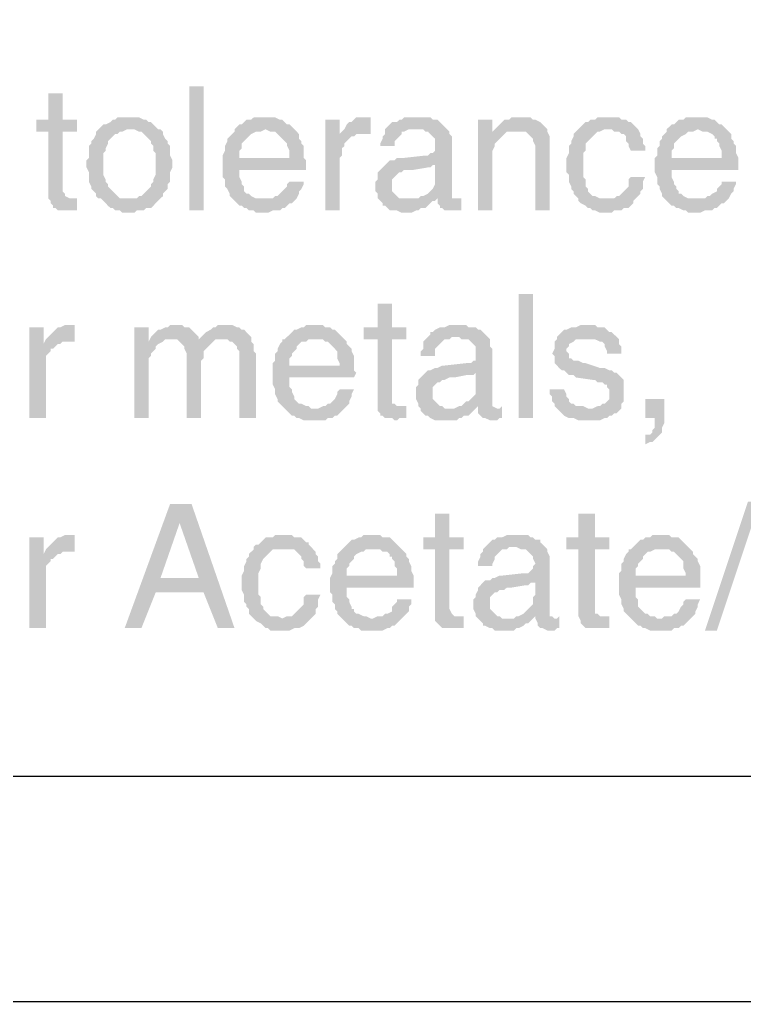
# Model space of a CAD drawing. Header units: millimetres. Extents: x 7018 to 13530, y 4187 to 5692.
# Drawn here: x 9216.13 to 9229.83, y 4524.92 to 4543.48 of the extents above; entities that cross this region are included whole.
import ezdxf

# ---------------------------------------------------------------- set-up
doc = ezdxf.new("R2010")
doc.units = ezdxf.units.MM

msp = doc.modelspace()

# ---------------------------------------------------------------- hatches: boundary and pattern name
at = {"transparency": 33554559}
for points in [[(9216.94, 4542.085), (9216.669, 4542.085), (9216.669, 4541.588), (9216.444, 4541.588), (9216.444, 4541.363), (9216.669, 4541.363), (9216.669, 4540.099), (9216.714, 4540.054), (9216.714, 4540.009), (9216.759, 4539.963), (9216.759, 4539.918), (9216.805, 4539.918), (9216.85, 4539.873), (9217.211, 4539.873), (9217.211, 4540.099), (9217.075, 4540.099), (9216.985, 4540.144), (9216.985, 4540.189), (9216.94, 4540.234), (9216.94, 4541.363), (9217.211, 4541.363), (9217.211, 4541.588), (9216.94, 4541.588)], [(9219.332, 4539.873), (9219.332, 4542.22), (9219.603, 4542.22), (9219.603, 4539.873)], [(9218.204, 4541.633), (9217.978, 4541.633), (9217.933, 4541.588), (9217.888, 4541.588), (9217.843, 4541.543), (9217.752, 4541.498), (9217.707, 4541.498), (9217.662, 4541.453), (9217.617, 4541.408), (9217.617, 4541.408), (9217.572, 4541.363), (9217.572, 4541.317), (9217.527, 4541.227), (9217.482, 4541.182), (9217.482, 4541.137), (9217.436, 4541.092), (9217.436, 4540.866), (9217.391, 4540.821), (9217.391, 4540.731), (9217.391, 4540.686), (9217.436, 4540.595), (9217.436, 4540.415), (9217.482, 4540.325), (9217.482, 4540.279), (9217.527, 4540.234), (9217.572, 4540.189), (9217.572, 4540.144), (9217.617, 4540.099), (9218.204, 4540.099), (9218.023, 4540.099), (9217.978, 4540.144), (9217.933, 4540.189), (9217.888, 4540.234), (9217.843, 4540.279), (9217.797, 4540.325), (9217.797, 4540.37), (9217.752, 4540.415), (9217.752, 4540.46), (9217.707, 4540.55), (9217.707, 4540.956), (9217.752, 4541.001), (9217.752, 4541.047), (9217.797, 4541.137), (9217.797, 4541.182), (9217.843, 4541.227), (9217.888, 4541.272), (9217.933, 4541.317), (9217.978, 4541.317), (9218.023, 4541.363), (9218.068, 4541.363), (9218.159, 4541.408), (9218.745, 4541.408), (9218.7, 4541.453), (9218.655, 4541.498), (9218.61, 4541.543), (9218.565, 4541.543), (9218.52, 4541.588), (9218.474, 4541.588), (9218.384, 4541.633), (9218.294, 4541.633)], [(9220.776, 4541.633), (9220.551, 4541.633), (9220.505, 4541.588), (9220.415, 4541.588), (9220.37, 4541.543), (9220.325, 4541.498), (9220.28, 4541.498), (9220.235, 4541.453), (9220.189, 4541.408), (9220.776, 4541.408), (9220.866, 4541.363), (9220.957, 4541.363), (9221.002, 4541.317), (9221.047, 4541.272), (9221.092, 4541.227), (9221.092, 4541.227), (9221.137, 4541.182), (9221.182, 4541.137), (9221.182, 4541.092), (9221.228, 4541.001), (9221.228, 4540.866), (9219.964, 4540.866), (9219.964, 4540.505), (9220.009, 4540.46), (9220.009, 4540.325), (9220.054, 4540.279), (9220.099, 4540.189), (9220.099, 4540.144), (9220.144, 4540.099), (9220.189, 4540.054), (9220.189, 4540.054), (9220.235, 4540.009), (9220.28, 4539.963), (9220.325, 4539.963), (9220.37, 4539.918), (9220.415, 4539.918), (9220.46, 4539.873), (9220.551, 4539.873), (9220.596, 4539.828), (9220.821, 4539.828), (9220.912, 4539.873), (9221.047, 4539.873), (9221.092, 4539.918), (9221.137, 4539.918), (9221.182, 4539.963), (9221.228, 4540.009), (9221.273, 4540.009), (9221.318, 4540.054), (9220.776, 4540.099), (9220.596, 4540.099), (9220.505, 4540.144), (9220.46, 4540.189), (9220.415, 4540.189), (9220.37, 4540.234), (9220.37, 4540.325), (9220.325, 4540.37), (9220.325, 4540.415), (9220.28, 4540.505), (9220.28, 4540.64), (9221.543, 4540.64), (9221.543, 4540.821), (9221.498, 4540.866), (9221.498, 4541.092), (9221.453, 4541.137), (9221.453, 4541.182), (9221.408, 4541.227), (9221.408, 4541.317), (9221.363, 4541.363), (9221.318, 4541.408), (9221.273, 4541.453), (9221.228, 4541.498), (9221.182, 4541.498), (9221.137, 4541.543), (9221.092, 4541.588), (9221.047, 4541.588), (9220.957, 4541.633), (9220.866, 4541.633)], [(9222.175, 4541.588), (9221.905, 4541.588), (9221.905, 4539.873), (9222.175, 4539.873), (9222.175, 4540.866), (9222.22, 4540.911), (9222.22, 4541.047), (9222.266, 4541.092), (9222.266, 4541.137), (9222.311, 4541.182), (9222.356, 4541.227), (9222.401, 4541.272), (9222.446, 4541.272), (9222.175, 4541.317)], [(9222.672, 4541.633), (9222.491, 4541.633), (9222.446, 4541.588), (9222.401, 4541.543), (9222.356, 4541.543), (9222.311, 4541.498), (9222.266, 4541.408), (9222.266, 4541.408), (9222.22, 4541.363), (9222.672, 4541.317), (9222.762, 4541.317), (9222.762, 4541.633), (9222.717, 4541.633)], [(9223.665, 4541.633), (9223.394, 4541.633), (9223.349, 4541.588), (9223.304, 4541.588), (9223.258, 4541.543), (9223.168, 4541.543), (9223.123, 4541.498), (9223.123, 4541.498), (9223.078, 4541.453), (9223.033, 4541.408), (9223.033, 4541.317), (9222.988, 4541.272), (9222.988, 4541.227), (9222.943, 4541.137), (9222.943, 4541.092), (9223.213, 4541.092), (9223.213, 4541.182), (9223.258, 4541.227), (9223.304, 4541.272), (9223.349, 4541.317), (9223.349, 4541.363), (9223.394, 4541.363), (9223.484, 4541.408), (9224.206, 4541.408), (9224.161, 4541.453), (9224.116, 4541.498), (9224.071, 4541.543), (9224.026, 4541.588), (9223.935, 4541.588), (9223.89, 4541.633), (9223.71, 4541.633)], [(9225.064, 4541.588), (9224.793, 4541.588), (9224.793, 4539.873), (9225.064, 4539.873), (9225.064, 4540.821), (9225.064, 4541.001), (9225.109, 4541.092), (9225.109, 4541.137), (9225.154, 4541.182), (9225.199, 4541.227), (9225.199, 4541.227), (9225.244, 4541.272), (9225.289, 4541.317), (9225.064, 4541.363)], [(9225.56, 4541.633), (9225.425, 4541.633), (9225.38, 4541.588), (9225.289, 4541.588), (9225.244, 4541.543), (9225.199, 4541.498), (9225.154, 4541.453), (9225.109, 4541.408), (9225.064, 4541.363), (9225.289, 4541.317), (9225.335, 4541.363), (9225.515, 4541.363), (9226.102, 4541.408), (9226.057, 4541.453), (9226.012, 4541.498), (9226.012, 4541.498), (9225.966, 4541.543), (9225.876, 4541.588), (9225.831, 4541.588), (9225.786, 4541.633), (9225.65, 4541.633)], [(9227.23, 4541.633), (9227.05, 4541.633), (9227.004, 4541.588), (9226.914, 4541.588), (9226.869, 4541.543), (9226.824, 4541.543), (9226.779, 4541.498), (9226.734, 4541.453), (9226.689, 4541.408), (9227.32, 4541.408), (9227.365, 4541.363), (9227.456, 4541.363), (9227.501, 4541.317), (9227.546, 4541.317), (9227.591, 4541.272), (9227.591, 4541.182), (9227.636, 4541.137), (9227.636, 4541.092), (9227.681, 4541.001), (9227.952, 4541.001), (9227.952, 4541.092), (9227.907, 4541.137), (9227.907, 4541.227), (9227.862, 4541.272), (9227.862, 4541.317), (9227.817, 4541.408), (9227.772, 4541.453), (9227.727, 4541.498), (9227.727, 4541.498), (9227.681, 4541.543), (9227.636, 4541.543), (9227.591, 4541.588), (9227.501, 4541.588), (9227.456, 4541.633), (9227.32, 4541.633)], [(9228.945, 4541.633), (9228.719, 4541.633), (9228.674, 4541.588), (9228.584, 4541.588), (9228.539, 4541.543), (9228.494, 4541.498), (9228.449, 4541.498), (9228.404, 4541.453), (9228.358, 4541.408), (9228.945, 4541.408), (9229.035, 4541.363), (9229.126, 4541.363), (9229.216, 4541.317), (9229.261, 4541.272), (9229.261, 4541.227), (9229.306, 4541.227), (9229.306, 4541.182), (9229.351, 4541.137), (9229.351, 4541.092), (9229.396, 4541.001), (9229.396, 4540.866), (9228.133, 4540.866), (9228.133, 4540.595), (9228.178, 4540.505), (9228.178, 4540.37), (9228.223, 4540.325), (9228.223, 4540.279), (9228.268, 4540.189), (9228.268, 4540.144), (9228.313, 4540.099), (9228.358, 4540.054), (9228.358, 4540.054), (9228.404, 4540.009), (9228.449, 4539.963), (9228.494, 4539.963), (9228.539, 4539.918), (9228.584, 4539.918), (9228.674, 4539.873), (9228.719, 4539.873), (9228.765, 4539.828), (9228.99, 4539.828), (9229.081, 4539.873), (9229.216, 4539.873), (9229.261, 4539.918), (9229.306, 4539.918), (9229.351, 4539.963), (9229.396, 4540.009), (9229.442, 4540.009), (9229.487, 4540.054), (9228.945, 4540.099), (9228.765, 4540.099), (9228.674, 4540.144), (9228.629, 4540.189), (9228.584, 4540.189), (9228.584, 4540.234), (9228.539, 4540.279), (9228.539, 4540.325), (9228.494, 4540.37), (9228.494, 4540.415), (9228.449, 4540.505), (9228.449, 4540.64), (9229.712, 4540.64), (9229.712, 4540.866), (9229.667, 4540.956), (9229.667, 4541.092), (9229.622, 4541.137), (9229.622, 4541.182), (9229.577, 4541.227), (9229.577, 4541.317), (9229.532, 4541.363), (9229.487, 4541.408), (9229.442, 4541.453), (9229.396, 4541.498), (9229.351, 4541.498), (9229.306, 4541.543), (9229.261, 4541.588), (9229.216, 4541.588), (9229.126, 4541.633), (9229.035, 4541.633)], [(9218.745, 4541.408), (9218.204, 4541.408), (9218.294, 4541.408), (9218.384, 4541.363), (9218.429, 4541.363), (9218.474, 4541.317), (9218.52, 4541.272), (9218.565, 4541.227), (9218.61, 4541.182), (9218.61, 4541.137), (9218.655, 4541.092), (9218.655, 4541.001), (9218.7, 4540.956), (9218.7, 4540.55), (9218.655, 4540.46), (9218.655, 4540.415), (9218.61, 4540.37), (9218.61, 4540.325), (9218.565, 4540.279), (9218.52, 4540.234), (9218.474, 4540.189), (9218.429, 4540.144), (9218.384, 4540.144), (9218.339, 4540.099), (9217.662, 4540.099), (9217.707, 4540.054), (9217.752, 4540.009), (9217.797, 4539.963), (9217.843, 4539.918), (9217.888, 4539.918), (9217.933, 4539.873), (9218.023, 4539.873), (9218.068, 4539.828), (9218.294, 4539.828), (9218.339, 4539.873), (9218.474, 4539.873), (9218.52, 4539.918), (9218.61, 4539.918), (9218.655, 4539.963), (9218.7, 4540.009), (9218.745, 4540.054), (9218.79, 4540.099), (9218.79, 4540.099), (9218.836, 4540.144), (9218.836, 4540.189), (9218.881, 4540.234), (9218.926, 4540.279), (9218.926, 4540.37), (9218.971, 4540.415), (9218.971, 4540.595), (9219.016, 4540.686), (9219.016, 4540.731), (9219.016, 4540.821), (9218.971, 4540.911), (9218.971, 4541.092), (9218.926, 4541.137), (9218.926, 4541.182), (9218.881, 4541.227), (9218.836, 4541.317), (9218.836, 4541.363), (9218.79, 4541.408)], [(9220.189, 4541.408), (9220.189, 4541.363), (9220.144, 4541.317), (9220.099, 4541.272), (9220.054, 4541.227), (9220.054, 4541.182), (9220.009, 4541.092), (9220.009, 4541.001), (9219.964, 4540.911), (9219.964, 4540.866), (9220.28, 4540.866), (9220.28, 4541.001), (9220.325, 4541.047), (9220.325, 4541.137), (9220.37, 4541.182), (9220.415, 4541.227), (9220.415, 4541.227), (9220.46, 4541.272), (9220.505, 4541.317), (9220.596, 4541.363), (9220.686, 4541.363), (9220.776, 4541.408)], [(9222.22, 4541.363), (9222.175, 4541.317), (9222.446, 4541.272), (9222.491, 4541.317), (9222.672, 4541.317)], [(9224.206, 4541.408), (9223.62, 4541.408), (9223.755, 4541.408), (9223.8, 4541.363), (9223.845, 4541.363), (9223.89, 4541.317), (9223.935, 4541.272), (9223.981, 4541.227), (9223.981, 4541.001), (9223.935, 4540.956), (9223.89, 4540.956), (9223.845, 4540.911), (9223.8, 4540.911), (9223.394, 4540.866), (9223.258, 4540.866), (9223.213, 4540.821), (9223.123, 4540.821), (9223.078, 4540.776), (9223.981, 4540.731), (9223.981, 4540.46), (9223.981, 4540.37), (9223.935, 4540.279), (9223.89, 4540.234), (9223.845, 4540.189), (9223.845, 4540.189), (9223.755, 4540.144), (9223.71, 4540.144), (9223.665, 4540.099), (9223.484, 4540.099), (9222.943, 4540.054), (9222.988, 4540.009), (9222.988, 4539.963), (9223.033, 4539.963), (9223.078, 4539.918), (9223.123, 4539.873), (9223.258, 4539.873), (9223.349, 4539.828), (9223.529, 4539.828), (9223.62, 4539.873), (9223.665, 4539.873), (9223.71, 4539.918), (9223.8, 4539.918), (9223.845, 4539.963), (9223.89, 4540.009), (9223.935, 4540.054), (9223.981, 4540.054), (9224.026, 4540.099), (9224.297, 4540.099), (9224.297, 4541.272), (9224.251, 4541.317), (9224.251, 4541.363)], [(9226.102, 4541.408), (9225.515, 4541.363), (9225.696, 4541.363), (9225.741, 4541.317), (9225.786, 4541.272), (9225.786, 4541.272), (9225.831, 4541.227), (9225.831, 4541.182), (9225.876, 4541.092), (9225.876, 4539.873), (9226.147, 4539.873), (9226.147, 4541.272), (9226.102, 4541.363)], [(9226.689, 4541.408), (9226.643, 4541.363), (9226.598, 4541.317), (9226.598, 4541.272), (9226.553, 4541.182), (9226.553, 4541.137), (9226.508, 4541.092), (9226.508, 4540.956), (9226.463, 4540.866), (9226.463, 4540.595), (9226.508, 4540.55), (9226.508, 4540.415), (9226.553, 4540.325), (9226.553, 4540.279), (9226.598, 4540.234), (9226.598, 4540.189), (9226.643, 4540.144), (9226.689, 4540.099), (9227.23, 4540.099), (9227.095, 4540.099), (9227.004, 4540.144), (9226.959, 4540.144), (9226.914, 4540.189), (9226.869, 4540.234), (9226.869, 4540.279), (9226.824, 4540.325), (9226.824, 4540.46), (9226.779, 4540.505), (9226.779, 4540.956), (9226.824, 4541.001), (9226.824, 4541.137), (9226.869, 4541.182), (9226.914, 4541.227), (9226.914, 4541.227), (9226.959, 4541.272), (9227.004, 4541.317), (9227.05, 4541.363), (9227.095, 4541.363), (9227.185, 4541.408), (9227.23, 4541.408)], [(9228.358, 4541.408), (9228.358, 4541.363), (9228.313, 4541.317), (9228.268, 4541.272), (9228.268, 4541.227), (9228.223, 4541.182), (9228.223, 4541.092), (9228.178, 4541.047), (9228.178, 4540.911), (9228.133, 4540.866), (9228.449, 4540.866), (9228.449, 4541.001), (9228.494, 4541.047), (9228.494, 4541.137), (9228.539, 4541.182), (9228.584, 4541.227), (9228.584, 4541.227), (9228.629, 4541.272), (9228.719, 4541.317), (9228.765, 4541.363), (9228.855, 4541.363), (9228.945, 4541.408)], [(9223.078, 4540.776), (9223.033, 4540.731), (9222.988, 4540.686), (9222.988, 4540.686), (9222.943, 4540.64), (9222.897, 4540.595), (9222.897, 4540.46), (9222.852, 4540.415), (9222.852, 4540.325), (9222.852, 4540.234), (9222.897, 4540.189), (9222.897, 4540.099), (9222.943, 4540.054), (9223.484, 4540.099), (9223.304, 4540.099), (9223.258, 4540.144), (9223.213, 4540.189), (9223.168, 4540.234), (9223.168, 4540.46), (9223.213, 4540.505), (9223.258, 4540.55), (9223.304, 4540.595), (9223.349, 4540.595), (9223.394, 4540.64), (9223.574, 4540.64), (9223.845, 4540.686), (9223.89, 4540.686), (9223.935, 4540.731), (9223.981, 4540.731)], [(9221.498, 4540.415), (9221.228, 4540.415), (9221.182, 4540.37), (9221.182, 4540.325), (9221.137, 4540.279), (9221.092, 4540.234), (9221.047, 4540.189), (9221.002, 4540.144), (9220.957, 4540.144), (9220.912, 4540.099), (9220.776, 4540.099), (9221.318, 4540.054), (9221.363, 4540.099), (9221.408, 4540.189), (9221.408, 4540.234), (9221.453, 4540.279), (9221.498, 4540.37)], [(9227.952, 4540.505), (9227.681, 4540.505), (9227.636, 4540.46), (9227.636, 4540.325), (9227.591, 4540.279), (9227.546, 4540.234), (9227.501, 4540.189), (9227.456, 4540.144), (9227.411, 4540.144), (9227.365, 4540.099), (9226.689, 4540.099), (9226.689, 4540.054), (9226.734, 4540.009), (9226.824, 4539.963), (9226.869, 4539.918), (9226.914, 4539.918), (9226.959, 4539.873), (9227.004, 4539.873), (9227.095, 4539.828), (9227.32, 4539.828), (9227.365, 4539.873), (9227.501, 4539.873), (9227.546, 4539.918), (9227.636, 4539.918), (9227.681, 4539.963), (9227.727, 4540.009), (9227.727, 4540.054), (9227.772, 4540.099), (9227.817, 4540.144), (9227.862, 4540.189), (9227.862, 4540.234), (9227.907, 4540.279), (9227.907, 4540.415)], [(9229.667, 4540.415), (9229.396, 4540.415), (9229.396, 4540.37), (9229.351, 4540.325), (9229.306, 4540.279), (9229.306, 4540.234), (9229.216, 4540.189), (9229.171, 4540.144), (9229.126, 4540.144), (9229.081, 4540.099), (9228.945, 4540.099), (9229.487, 4540.054), (9229.532, 4540.099), (9229.577, 4540.189), (9229.622, 4540.234), (9229.622, 4540.279), (9229.667, 4540.37)], [(9224.477, 4540.099), (9224.387, 4540.099), (9224.026, 4540.054), (9224.026, 4540.009), (9224.071, 4539.963), (9224.071, 4539.918), (9224.116, 4539.918), (9224.161, 4539.873), (9224.477, 4539.873)], [(9224.297, 4540.099), (9224.026, 4540.099), (9224.026, 4540.054), (9224.387, 4540.099), (9224.387, 4540.099)], [(9225.56, 4535.947), (9225.56, 4538.294), (9225.831, 4538.294), (9225.831, 4535.947)], [(9223.168, 4538.113), (9222.897, 4538.113), (9222.897, 4537.662), (9222.627, 4537.662), (9222.627, 4537.436), (9222.897, 4537.436), (9222.897, 4536.082), (9222.943, 4536.037), (9222.943, 4535.992), (9222.988, 4535.992), (9223.033, 4535.947), (9223.168, 4535.947), (9223.213, 4535.902), (9223.258, 4535.902), (9223.304, 4535.947), (9223.439, 4535.947), (9223.439, 4536.172), (9223.258, 4536.172), (9223.213, 4536.217), (9223.168, 4536.217), (9223.168, 4537.436), (9223.439, 4537.436), (9223.439, 4537.662), (9223.168, 4537.662)], [(9216.579, 4537.662), (9216.308, 4537.662), (9216.308, 4535.947), (9216.624, 4535.947), (9216.624, 4537.12), (9216.669, 4537.165), (9216.714, 4537.21), (9216.714, 4537.256), (9216.759, 4537.256), (9216.805, 4537.301), (9216.85, 4537.346), (9216.579, 4537.346)], [(9217.075, 4537.707), (9216.985, 4537.707), (9216.895, 4537.662), (9216.85, 4537.662), (9216.805, 4537.617), (9216.759, 4537.571), (9216.714, 4537.526), (9216.669, 4537.481), (9216.669, 4537.481), (9216.624, 4537.436), (9217.075, 4537.391), (9217.166, 4537.391), (9217.166, 4537.707), (9217.12, 4537.707)], [(9218.565, 4537.662), (9218.294, 4537.662), (9218.294, 4535.947), (9218.565, 4535.947), (9218.565, 4537.075), (9218.61, 4537.12), (9218.61, 4537.165), (9218.655, 4537.21), (9218.7, 4537.256), (9218.7, 4537.301), (9218.745, 4537.346), (9218.836, 4537.391), (9218.565, 4537.391)], [(9219.061, 4537.707), (9218.971, 4537.707), (9218.926, 4537.662), (9218.881, 4537.662), (9218.79, 4537.617), (9218.745, 4537.617), (9218.7, 4537.571), (9218.655, 4537.526), (9218.61, 4537.481), (9218.565, 4537.391), (9218.836, 4537.391), (9218.881, 4537.436), (9219.016, 4537.436), (9219.513, 4537.481), (9219.467, 4537.526), (9219.422, 4537.571), (9219.422, 4537.571), (9219.377, 4537.617), (9219.332, 4537.662), (9219.242, 4537.662), (9219.197, 4537.707), (9219.151, 4537.707)], [(9220.009, 4537.707), (9219.874, 4537.707), (9219.828, 4537.662), (9219.783, 4537.662), (9219.738, 4537.617), (9219.648, 4537.571), (9219.603, 4537.526), (9219.558, 4537.481), (9219.513, 4537.436), (9219.106, 4537.436), (9219.151, 4537.391), (9219.197, 4537.346), (9219.197, 4537.346), (9219.242, 4537.301), (9219.242, 4537.256), (9219.287, 4537.165), (9219.287, 4535.947), (9219.558, 4535.947), (9219.558, 4537.03), (9219.603, 4537.075), (9219.603, 4537.21), (9219.648, 4537.256), (9219.693, 4537.301), (9219.693, 4537.301), (9219.738, 4537.346), (9219.783, 4537.391), (9219.828, 4537.436), (9219.964, 4537.436), (9220.505, 4537.481), (9220.46, 4537.526), (9220.415, 4537.571), (9220.415, 4537.571), (9220.37, 4537.617), (9220.325, 4537.617), (9220.28, 4537.662), (9220.235, 4537.662), (9220.144, 4537.707), (9220.099, 4537.707)], [(9221.724, 4537.707), (9221.543, 4537.707), (9221.498, 4537.662), (9221.453, 4537.662), (9221.363, 4537.617), (9221.318, 4537.617), (9221.273, 4537.571), (9221.228, 4537.526), (9221.182, 4537.481), (9221.137, 4537.436), (9221.859, 4537.436), (9221.905, 4537.391), (9221.95, 4537.391), (9221.995, 4537.346), (9222.04, 4537.301), (9222.04, 4537.301), (9222.085, 4537.256), (9222.13, 4537.21), (9222.13, 4537.075), (9222.175, 4536.985), (9222.175, 4536.94), (9221.228, 4536.94), (9220.912, 4536.894), (9220.912, 4536.579), (9220.957, 4536.488), (9220.957, 4536.398), (9221.002, 4536.308), (9221.002, 4536.263), (9221.047, 4536.217), (9221.092, 4536.172), (9221.137, 4536.127), (9221.137, 4536.127), (9221.182, 4536.082), (9221.228, 4536.037), (9221.273, 4535.992), (9221.318, 4535.992), (9221.363, 4535.947), (9221.408, 4535.947), (9221.498, 4535.902), (9221.905, 4535.902), (9221.95, 4535.947), (9222.04, 4535.947), (9222.085, 4535.992), (9222.13, 4535.992), (9222.175, 4536.037), (9222.22, 4536.082), (9222.266, 4536.127), (9221.634, 4536.127), (9221.589, 4536.172), (9221.543, 4536.172), (9221.453, 4536.217), (9221.408, 4536.217), (9221.363, 4536.263), (9221.318, 4536.308), (9221.318, 4536.353), (9221.273, 4536.443), (9221.273, 4536.488), (9221.228, 4536.533), (9221.228, 4536.714), (9222.446, 4536.714), (9222.491, 4536.804), (9222.446, 4536.849), (9222.446, 4537.12), (9222.401, 4537.21), (9222.401, 4537.256), (9222.356, 4537.301), (9222.311, 4537.346), (9222.311, 4537.391), (9222.266, 4537.436), (9222.22, 4537.481), (9222.175, 4537.526), (9222.13, 4537.571), (9222.085, 4537.617), (9222.04, 4537.617), (9221.995, 4537.662), (9221.905, 4537.662), (9221.859, 4537.707), (9221.769, 4537.707)], [(9224.432, 4537.707), (9224.251, 4537.707), (9224.161, 4537.662), (9224.071, 4537.662), (9223.981, 4537.617), (9223.935, 4537.571), (9223.89, 4537.571), (9223.89, 4537.526), (9223.845, 4537.481), (9223.8, 4537.436), (9223.755, 4537.391), (9223.755, 4537.256), (9223.71, 4537.21), (9223.71, 4537.12), (9223.981, 4537.12), (9223.981, 4537.256), (9224.026, 4537.301), (9224.071, 4537.346), (9224.116, 4537.391), (9224.116, 4537.391), (9224.161, 4537.436), (9224.251, 4537.436), (9224.297, 4537.481), (9224.973, 4537.481), (9224.928, 4537.526), (9224.883, 4537.571), (9224.838, 4537.617), (9224.793, 4537.617), (9224.748, 4537.662), (9224.612, 4537.662), (9224.567, 4537.707), (9224.477, 4537.707)], [(9226.869, 4537.707), (9226.734, 4537.707), (9226.643, 4537.662), (9226.553, 4537.662), (9226.463, 4537.617), (9226.418, 4537.617), (9226.373, 4537.571), (9226.327, 4537.526), (9226.282, 4537.481), (9226.282, 4537.436), (9226.237, 4537.391), (9226.237, 4537.256), (9226.192, 4537.165), (9226.237, 4537.12), (9226.237, 4536.985), (9226.282, 4536.94), (9226.327, 4536.894), (9226.373, 4536.849), (9226.418, 4536.849), (9226.463, 4536.804), (9226.508, 4536.759), (9226.598, 4536.759), (9226.643, 4536.714), (9226.959, 4536.669), (9227.004, 4536.669), (9227.05, 4536.624), (9227.14, 4536.624), (9227.185, 4536.579), (9227.23, 4536.579), (9227.23, 4536.533), (9227.275, 4536.488), (9227.275, 4536.308), (9227.23, 4536.263), (9227.185, 4536.217), (9227.14, 4536.217), (9227.095, 4536.172), (9227.05, 4536.172), (9226.959, 4536.127), (9226.282, 4536.127), (9226.327, 4536.082), (9226.373, 4536.037), (9226.373, 4536.037), (9226.418, 4535.992), (9226.508, 4535.947), (9226.598, 4535.947), (9226.689, 4535.902), (9227.095, 4535.902), (9227.185, 4535.947), (9227.23, 4535.947), (9227.275, 4535.992), (9227.32, 4535.992), (9227.365, 4536.037), (9227.411, 4536.037), (9227.456, 4536.082), (9227.501, 4536.127), (9227.501, 4536.217), (9227.546, 4536.263), (9227.546, 4536.443), (9227.546, 4536.669), (9227.501, 4536.714), (9227.456, 4536.759), (9227.456, 4536.759), (9227.411, 4536.804), (9227.365, 4536.804), (9227.32, 4536.849), (9227.275, 4536.849), (9227.185, 4536.894), (9227.095, 4536.894), (9226.824, 4536.985), (9226.779, 4536.985), (9226.689, 4537.03), (9226.598, 4537.03), (9226.553, 4537.075), (9226.508, 4537.075), (9226.508, 4537.165), (9226.463, 4537.21), (9226.463, 4537.256), (9226.508, 4537.301), (9226.508, 4537.346), (9226.598, 4537.391), (9226.598, 4537.391), (9226.643, 4537.436), (9226.869, 4537.436), (9227.411, 4537.481), (9227.365, 4537.526), (9227.32, 4537.571), (9227.275, 4537.571), (9227.23, 4537.617), (9227.185, 4537.662), (9227.05, 4537.662), (9227.004, 4537.707), (9226.914, 4537.707)], [(9216.624, 4537.436), (9216.579, 4537.346), (9216.895, 4537.346), (9216.94, 4537.391), (9217.075, 4537.391)], [(9220.505, 4537.481), (9219.964, 4537.436), (9220.054, 4537.436), (9220.099, 4537.391), (9220.144, 4537.391), (9220.189, 4537.346), (9220.235, 4537.301), (9220.235, 4537.256), (9220.28, 4537.21), (9220.28, 4535.947), (9220.596, 4535.947), (9220.596, 4537.165), (9220.551, 4537.21), (9220.551, 4537.346), (9220.505, 4537.391)], [(9221.137, 4537.436), (9221.092, 4537.436), (9221.092, 4537.391), (9221.047, 4537.346), (9221.002, 4537.256), (9221.002, 4537.21), (9220.957, 4537.165), (9220.957, 4537.03), (9220.912, 4536.985), (9220.912, 4536.894), (9221.228, 4536.94), (9221.228, 4537.075), (9221.273, 4537.12), (9221.273, 4537.165), (9221.318, 4537.21), (9221.363, 4537.256), (9221.363, 4537.301), (9221.408, 4537.346), (9221.453, 4537.391), (9221.543, 4537.391), (9221.589, 4537.436), (9221.724, 4537.436)], [(9224.973, 4537.481), (9224.387, 4537.481), (9224.432, 4537.481), (9224.477, 4537.436), (9224.612, 4537.436), (9224.658, 4537.391), (9224.703, 4537.346), (9224.748, 4537.301), (9224.748, 4537.165), (9224.748, 4537.03), (9224.703, 4537.03), (9224.658, 4536.985), (9224.567, 4536.985), (9224.161, 4536.94), (9224.116, 4536.94), (9224.026, 4536.894), (9223.981, 4536.894), (9223.89, 4536.849), (9223.845, 4536.849), (9224.748, 4536.804), (9224.748, 4536.533), (9224.748, 4536.398), (9224.703, 4536.353), (9224.658, 4536.308), (9224.612, 4536.263), (9224.567, 4536.263), (9224.522, 4536.217), (9224.477, 4536.172), (9224.432, 4536.172), (9224.342, 4536.127), (9223.71, 4536.127), (9223.71, 4536.082), (9223.755, 4536.037), (9223.8, 4535.992), (9223.845, 4535.992), (9223.89, 4535.947), (9223.981, 4535.902), (9224.387, 4535.902), (9224.432, 4535.947), (9224.477, 4535.947), (9224.522, 4535.992), (9224.612, 4535.992), (9224.658, 4536.037), (9224.703, 4536.082), (9224.748, 4536.127), (9224.793, 4536.172), (9225.064, 4536.172), (9225.064, 4537.256), (9225.019, 4537.301), (9225.019, 4537.436)], [(9227.411, 4537.481), (9226.869, 4537.436), (9227.004, 4537.436), (9227.095, 4537.391), (9227.14, 4537.391), (9227.185, 4537.346), (9227.185, 4537.301), (9227.23, 4537.21), (9227.23, 4537.165), (9227.501, 4537.165), (9227.501, 4537.301), (9227.456, 4537.346), (9227.456, 4537.436)], [(9223.845, 4536.849), (9223.8, 4536.804), (9223.755, 4536.759), (9223.755, 4536.759), (9223.71, 4536.714), (9223.665, 4536.669), (9223.665, 4536.579), (9223.62, 4536.533), (9223.62, 4536.308), (9223.665, 4536.217), (9223.665, 4536.172), (9223.71, 4536.127), (9224.206, 4536.127), (9224.161, 4536.127), (9224.116, 4536.172), (9224.071, 4536.172), (9224.026, 4536.217), (9223.981, 4536.263), (9223.935, 4536.308), (9223.935, 4536.443), (9223.935, 4536.533), (9223.981, 4536.579), (9224.026, 4536.624), (9224.071, 4536.624), (9224.116, 4536.669), (9224.161, 4536.669), (9224.251, 4536.714), (9224.342, 4536.714), (9224.567, 4536.759), (9224.703, 4536.759), (9224.748, 4536.804)], [(9222.446, 4536.488), (9222.175, 4536.488), (9222.13, 4536.443), (9222.13, 4536.398), (9222.085, 4536.308), (9222.04, 4536.263), (9221.995, 4536.217), (9221.95, 4536.217), (9221.905, 4536.172), (9221.859, 4536.172), (9221.769, 4536.127), (9221.724, 4536.127), (9222.266, 4536.127), (9222.311, 4536.172), (9222.356, 4536.217), (9222.356, 4536.263), (9222.401, 4536.353), (9222.401, 4536.398)], [(9226.418, 4536.488), (9226.147, 4536.488), (9226.147, 4536.398), (9226.192, 4536.353), (9226.192, 4536.263), (9226.237, 4536.217), (9226.237, 4536.172), (9226.282, 4536.127), (9226.869, 4536.127), (9226.779, 4536.172), (9226.643, 4536.172), (9226.598, 4536.217), (9226.553, 4536.217), (9226.508, 4536.263), (9226.508, 4536.308), (9226.463, 4536.353), (9226.463, 4536.398)], [(9228.313, 4536.308), (9227.952, 4536.308), (9227.952, 4535.947), (9228.133, 4535.947), (9228.133, 4535.766), (9228.088, 4535.721), (9228.088, 4535.676), (9228.042, 4535.631), (9227.952, 4535.631), (9227.952, 4535.45), (9227.952, 4535.45), (9228.042, 4535.495), (9228.088, 4535.495), (9228.133, 4535.541), (9228.178, 4535.586), (9228.223, 4535.631), (9228.268, 4535.676), (9228.268, 4535.766), (9228.313, 4535.856), (9228.313, 4535.992)], [(9225.244, 4536.172), (9225.199, 4536.127), (9224.793, 4536.127), (9224.793, 4536.037), (9224.838, 4535.992), (9224.838, 4535.992), (9224.883, 4535.947), (9224.928, 4535.947), (9225.019, 4535.902), (9225.154, 4535.902), (9225.199, 4535.947), (9225.244, 4535.947)], [(9225.064, 4536.172), (9224.793, 4536.172), (9224.793, 4536.127), (9225.154, 4536.127)], [(9219.377, 4534.322), (9218.971, 4534.322), (9218.113, 4531.975), (9218.429, 4531.975), (9218.7, 4532.652), (9219.603, 4532.652), (9218.79, 4532.923), (9219.151, 4533.961)], [(9219.377, 4534.322), (9219.151, 4533.961), (9219.513, 4532.923), (9218.79, 4532.923), (9219.603, 4532.652), (9219.874, 4531.975), (9220.189, 4531.975)], [(9230.119, 4534.367), (9229.306, 4531.93), (9229.081, 4531.93), (9229.893, 4534.367)], [(9224.251, 4534.141), (9223.981, 4534.141), (9223.981, 4533.69), (9223.755, 4533.69), (9223.755, 4533.464), (9223.981, 4533.464), (9223.981, 4532.11), (9224.026, 4532.065), (9224.071, 4532.02), (9224.071, 4532.02), (9224.116, 4531.975), (9224.522, 4531.975), (9224.522, 4532.201), (9224.342, 4532.201), (9224.297, 4532.246), (9224.297, 4532.246), (9224.251, 4532.336), (9224.251, 4533.464), (9224.522, 4533.464), (9224.522, 4533.69), (9224.251, 4533.69)], [(9227.004, 4534.141), (9226.689, 4534.141), (9226.689, 4533.69), (9226.463, 4533.69), (9226.463, 4533.464), (9226.689, 4533.464), (9226.689, 4532.201), (9226.734, 4532.11), (9226.734, 4532.065), (9226.779, 4532.02), (9226.779, 4532.02), (9226.824, 4531.975), (9227.275, 4531.975), (9227.275, 4532.201), (9227.095, 4532.201), (9227.05, 4532.246), (9227.004, 4532.246), (9227.004, 4533.464), (9227.275, 4533.464), (9227.275, 4533.69), (9227.004, 4533.69)], [(9217.075, 4533.735), (9216.985, 4533.735), (9216.895, 4533.69), (9216.85, 4533.69), (9216.805, 4533.645), (9216.759, 4533.6), (9216.714, 4533.555), (9216.669, 4533.51), (9216.669, 4533.51), (9216.624, 4533.464), (9217.075, 4533.419), (9217.166, 4533.419), (9217.166, 4533.735), (9217.12, 4533.735)], [(9221.092, 4533.735), (9220.957, 4533.735), (9220.912, 4533.69), (9220.776, 4533.69), (9220.731, 4533.645), (9220.686, 4533.6), (9220.641, 4533.555), (9220.596, 4533.555), (9220.551, 4533.51), (9220.551, 4533.464), (9221.318, 4533.464), (9221.363, 4533.419), (9221.408, 4533.374), (9221.453, 4533.329), (9221.453, 4533.284), (9221.498, 4533.239), (9221.498, 4533.148), (9221.543, 4533.103), (9221.814, 4533.103), (9221.814, 4533.194), (9221.769, 4533.239), (9221.769, 4533.329), (9221.724, 4533.374), (9221.724, 4533.419), (9221.679, 4533.464), (9221.634, 4533.51), (9221.589, 4533.555), (9221.589, 4533.6), (9221.543, 4533.6), (9221.498, 4533.645), (9221.453, 4533.69), (9221.318, 4533.69), (9221.273, 4533.735), (9221.182, 4533.735)], [(9222.807, 4533.735), (9222.627, 4533.735), (9222.581, 4533.69), (9222.536, 4533.69), (9222.446, 4533.645), (9222.401, 4533.645), (9222.356, 4533.6), (9222.311, 4533.555), (9222.266, 4533.51), (9222.22, 4533.464), (9222.943, 4533.464), (9222.988, 4533.419), (9223.078, 4533.419), (9223.123, 4533.374), (9223.123, 4533.329), (9223.168, 4533.329), (9223.168, 4533.284), (9223.213, 4533.239), (9223.213, 4533.148), (9223.258, 4533.103), (9223.258, 4532.968), (9222.311, 4532.968), (9221.995, 4532.923), (9221.995, 4532.652), (9222.04, 4532.607), (9222.04, 4532.472), (9222.085, 4532.426), (9222.085, 4532.336), (9222.13, 4532.291), (9222.13, 4532.246), (9222.175, 4532.201), (9222.22, 4532.156), (9222.22, 4532.156), (9222.266, 4532.11), (9222.311, 4532.065), (9222.356, 4532.02), (9222.401, 4532.02), (9222.446, 4531.975), (9222.536, 4531.975), (9222.581, 4531.93), (9222.988, 4531.93), (9223.078, 4531.975), (9223.123, 4531.975), (9223.168, 4532.02), (9223.213, 4532.02), (9223.258, 4532.065), (9223.304, 4532.11), (9223.349, 4532.156), (9222.762, 4532.156), (9222.672, 4532.201), (9222.627, 4532.201), (9222.536, 4532.246), (9222.491, 4532.246), (9222.446, 4532.291), (9222.446, 4532.336), (9222.401, 4532.336), (9222.401, 4532.381), (9222.356, 4532.472), (9222.356, 4532.517), (9222.311, 4532.562), (9222.311, 4532.742), (9223.574, 4532.742), (9223.574, 4532.968), (9223.529, 4533.058), (9223.529, 4533.148), (9223.484, 4533.239), (9223.484, 4533.284), (9223.439, 4533.329), (9223.439, 4533.374), (9223.394, 4533.419), (9223.349, 4533.464), (9223.304, 4533.51), (9223.258, 4533.555), (9223.213, 4533.6), (9223.168, 4533.645), (9223.123, 4533.69), (9222.988, 4533.69), (9222.943, 4533.735), (9222.897, 4533.735)], [(9225.515, 4533.735), (9225.335, 4533.735), (9225.244, 4533.69), (9225.154, 4533.69), (9225.109, 4533.645), (9225.064, 4533.645), (9225.019, 4533.6), (9224.973, 4533.555), (9224.928, 4533.51), (9224.883, 4533.464), (9224.883, 4533.419), (9224.838, 4533.374), (9224.838, 4533.329), (9224.793, 4533.239), (9224.793, 4533.148), (9225.064, 4533.148), (9225.064, 4533.194), (9225.109, 4533.284), (9225.109, 4533.329), (9225.154, 4533.374), (9225.199, 4533.419), (9225.199, 4533.419), (9225.244, 4533.464), (9225.335, 4533.464), (9225.38, 4533.51), (9226.057, 4533.51), (9226.012, 4533.555), (9225.966, 4533.6), (9225.966, 4533.645), (9225.876, 4533.645), (9225.831, 4533.69), (9225.786, 4533.69), (9225.741, 4533.735), (9225.605, 4533.735)], [(9228.268, 4533.735), (9228.088, 4533.735), (9228.042, 4533.69), (9227.952, 4533.69), (9227.907, 4533.645), (9227.862, 4533.645), (9227.817, 4533.6), (9227.772, 4533.555), (9227.727, 4533.51), (9227.681, 4533.464), (9228.404, 4533.464), (9228.449, 4533.419), (9228.494, 4533.419), (9228.539, 4533.374), (9228.584, 4533.329), (9228.584, 4533.329), (9228.629, 4533.284), (9228.674, 4533.239), (9228.674, 4533.103), (9228.719, 4533.013), (9228.719, 4532.968), (9227.772, 4532.968), (9227.456, 4532.923), (9227.456, 4532.607), (9227.501, 4532.517), (9227.501, 4532.426), (9227.546, 4532.336), (9227.546, 4532.291), (9227.591, 4532.246), (9227.636, 4532.201), (9227.681, 4532.156), (9227.681, 4532.156), (9227.727, 4532.11), (9227.772, 4532.065), (9227.817, 4532.02), (9227.862, 4532.02), (9227.907, 4531.975), (9227.952, 4531.975), (9228.042, 4531.93), (9228.449, 4531.93), (9228.494, 4531.975), (9228.584, 4531.975), (9228.629, 4532.02), (9228.674, 4532.02), (9228.719, 4532.065), (9228.765, 4532.11), (9228.81, 4532.156), (9228.178, 4532.156), (9228.133, 4532.201), (9228.042, 4532.201), (9227.997, 4532.246), (9227.952, 4532.246), (9227.907, 4532.291), (9227.862, 4532.336), (9227.862, 4532.336), (9227.817, 4532.381), (9227.817, 4532.517), (9227.772, 4532.562), (9227.772, 4532.742), (9228.99, 4532.742), (9228.99, 4533.148), (9228.945, 4533.239), (9228.945, 4533.284), (9228.9, 4533.329), (9228.855, 4533.374), (9228.855, 4533.419), (9228.81, 4533.464), (9228.765, 4533.51), (9228.719, 4533.555), (9228.674, 4533.6), (9228.629, 4533.645), (9228.584, 4533.69), (9228.449, 4533.69), (9228.404, 4533.735), (9228.313, 4533.735)], [(9216.579, 4533.69), (9216.308, 4533.69), (9216.308, 4531.975), (9216.624, 4531.975), (9216.624, 4533.148), (9216.669, 4533.194), (9216.714, 4533.239), (9216.714, 4533.284), (9216.759, 4533.284), (9216.805, 4533.329), (9216.85, 4533.374), (9216.579, 4533.374)], [(9216.624, 4533.464), (9216.579, 4533.374), (9216.895, 4533.374), (9216.94, 4533.419), (9217.075, 4533.419)], [(9220.551, 4533.464), (9220.505, 4533.419), (9220.46, 4533.374), (9220.46, 4533.329), (9220.415, 4533.284), (9220.415, 4533.239), (9220.37, 4533.148), (9220.37, 4533.058), (9220.325, 4532.968), (9220.325, 4532.697), (9220.37, 4532.607), (9220.37, 4532.472), (9220.415, 4532.426), (9220.415, 4532.381), (9220.46, 4532.336), (9220.46, 4532.246), (9220.505, 4532.201), (9220.551, 4532.156), (9221.092, 4532.156), (9221.002, 4532.201), (9220.866, 4532.201), (9220.821, 4532.246), (9220.776, 4532.291), (9220.731, 4532.336), (9220.731, 4532.381), (9220.686, 4532.426), (9220.686, 4532.562), (9220.641, 4532.607), (9220.641, 4533.013), (9220.686, 4533.103), (9220.686, 4533.194), (9220.731, 4533.284), (9220.776, 4533.329), (9220.776, 4533.329), (9220.821, 4533.374), (9220.866, 4533.419), (9220.912, 4533.464), (9221.092, 4533.464)], [(9222.22, 4533.464), (9222.22, 4533.464), (9222.175, 4533.419), (9222.13, 4533.374), (9222.13, 4533.284), (9222.085, 4533.239), (9222.085, 4533.194), (9222.04, 4533.148), (9222.04, 4533.013), (9221.995, 4532.923), (9222.311, 4532.968), (9222.311, 4533.103), (9222.356, 4533.148), (9222.356, 4533.194), (9222.401, 4533.239), (9222.446, 4533.284), (9222.446, 4533.329), (9222.491, 4533.374), (9222.581, 4533.419), (9222.627, 4533.419), (9222.672, 4533.464), (9222.807, 4533.464)], [(9226.057, 4533.51), (9225.47, 4533.51), (9225.515, 4533.51), (9225.605, 4533.464), (9225.696, 4533.464), (9225.741, 4533.419), (9225.786, 4533.374), (9225.831, 4533.329), (9225.831, 4533.284), (9225.876, 4533.194), (9225.876, 4533.194), (9225.831, 4533.148), (9225.831, 4533.103), (9225.786, 4533.058), (9225.741, 4533.013), (9225.65, 4533.013), (9225.244, 4532.968), (9225.199, 4532.968), (9225.109, 4532.923), (9225.064, 4532.923), (9225.019, 4532.878), (9224.928, 4532.878), (9225.876, 4532.833), (9225.876, 4532.607), (9225.831, 4532.562), (9225.831, 4532.426), (9225.786, 4532.381), (9225.741, 4532.336), (9225.696, 4532.291), (9225.696, 4532.291), (9225.65, 4532.246), (9225.56, 4532.201), (9225.515, 4532.201), (9225.47, 4532.156), (9224.793, 4532.156), (9224.838, 4532.11), (9224.883, 4532.065), (9224.883, 4532.02), (9224.928, 4532.02), (9225.019, 4531.975), (9225.064, 4531.975), (9225.109, 4531.93), (9225.47, 4531.93), (9225.515, 4531.975), (9225.56, 4531.975), (9225.65, 4532.02), (9225.696, 4532.065), (9225.741, 4532.065), (9225.786, 4532.11), (9225.831, 4532.156), (9225.876, 4532.201), (9226.192, 4532.201), (9226.147, 4532.201), (9226.147, 4533.329), (9226.102, 4533.419), (9226.102, 4533.464)], [(9227.681, 4533.464), (9227.636, 4533.464), (9227.636, 4533.419), (9227.591, 4533.374), (9227.546, 4533.284), (9227.546, 4533.239), (9227.501, 4533.194), (9227.501, 4533.058), (9227.456, 4533.013), (9227.456, 4532.923), (9227.772, 4532.968), (9227.772, 4533.103), (9227.817, 4533.148), (9227.817, 4533.194), (9227.862, 4533.239), (9227.907, 4533.284), (9227.907, 4533.329), (9227.952, 4533.374), (9227.997, 4533.419), (9228.042, 4533.419), (9228.133, 4533.464), (9228.268, 4533.464)], [(9224.928, 4532.878), (9224.883, 4532.833), (9224.838, 4532.787), (9224.838, 4532.787), (9224.793, 4532.742), (9224.793, 4532.697), (9224.748, 4532.607), (9224.748, 4532.562), (9224.703, 4532.517), (9224.703, 4532.336), (9224.748, 4532.246), (9224.748, 4532.201), (9224.793, 4532.156), (9225.335, 4532.156), (9225.244, 4532.156), (9225.199, 4532.201), (9225.154, 4532.201), (9225.109, 4532.246), (9225.064, 4532.291), (9225.019, 4532.336), (9225.019, 4532.472), (9225.019, 4532.562), (9225.064, 4532.607), (9225.109, 4532.652), (9225.154, 4532.652), (9225.199, 4532.697), (9225.289, 4532.697), (9225.335, 4532.742), (9225.425, 4532.742), (9225.696, 4532.787), (9225.741, 4532.787), (9225.786, 4532.833), (9225.876, 4532.833)], [(9221.814, 4532.607), (9221.543, 4532.607), (9221.498, 4532.562), (9221.498, 4532.426), (9221.453, 4532.381), (9221.408, 4532.336), (9221.363, 4532.291), (9221.318, 4532.246), (9221.273, 4532.201), (9221.182, 4532.201), (9221.092, 4532.156), (9220.551, 4532.156), (9220.596, 4532.11), (9220.686, 4532.065), (9220.731, 4532.02), (9220.776, 4531.975), (9220.821, 4531.975), (9220.866, 4531.93), (9221.228, 4531.93), (9221.318, 4531.975), (9221.408, 4531.975), (9221.498, 4532.02), (9221.543, 4532.065), (9221.589, 4532.11), (9221.589, 4532.11), (9221.634, 4532.156), (9221.679, 4532.201), (9221.724, 4532.246), (9221.724, 4532.336), (9221.769, 4532.381), (9221.769, 4532.517)], [(9223.529, 4532.517), (9223.258, 4532.517), (9223.258, 4532.472), (9223.213, 4532.426), (9223.168, 4532.381), (9223.168, 4532.291), (9223.078, 4532.246), (9223.033, 4532.246), (9222.988, 4532.201), (9222.897, 4532.201), (9222.807, 4532.156), (9223.349, 4532.156), (9223.394, 4532.201), (9223.439, 4532.246), (9223.484, 4532.291), (9223.484, 4532.381), (9223.529, 4532.426)], [(9228.99, 4532.517), (9228.719, 4532.517), (9228.674, 4532.472), (9228.674, 4532.426), (9228.629, 4532.381), (9228.584, 4532.291), (9228.539, 4532.246), (9228.494, 4532.246), (9228.449, 4532.201), (9228.313, 4532.201), (9228.268, 4532.156), (9228.81, 4532.156), (9228.855, 4532.201), (9228.9, 4532.246), (9228.9, 4532.291), (9228.945, 4532.381), (9228.945, 4532.426)], [(9226.327, 4532.201), (9226.282, 4532.156), (9225.876, 4532.156), (9225.921, 4532.065), (9225.921, 4532.02), (9225.921, 4532.02), (9225.966, 4531.975), (9226.012, 4531.975), (9226.102, 4531.93), (9226.237, 4531.93), (9226.282, 4531.975), (9226.327, 4531.975)], [(9226.192, 4532.201), (9225.876, 4532.201), (9225.876, 4532.156), (9226.237, 4532.156)]]:
    msp.add_hatch(color=256, dxfattribs=at).paths.add_polyline_path(points)

# ---------------------------------------------------------------- linework, layer by layer
msp.add_line((8888.675, 4529.177), (9297.931, 4529.177))
msp.add_lwpolyline([(9301.969, 4524.918), (9301.969, 4821.918), (8881.969, 4821.918), (8881.969, 4524.918)], close=True)
msp.add_solid([(9219.513, 4537.481), (9219.016, 4537.436), (9219.513, 4537.436)], dxfattribs=at)

doc.saveas('drawing.dxf')
